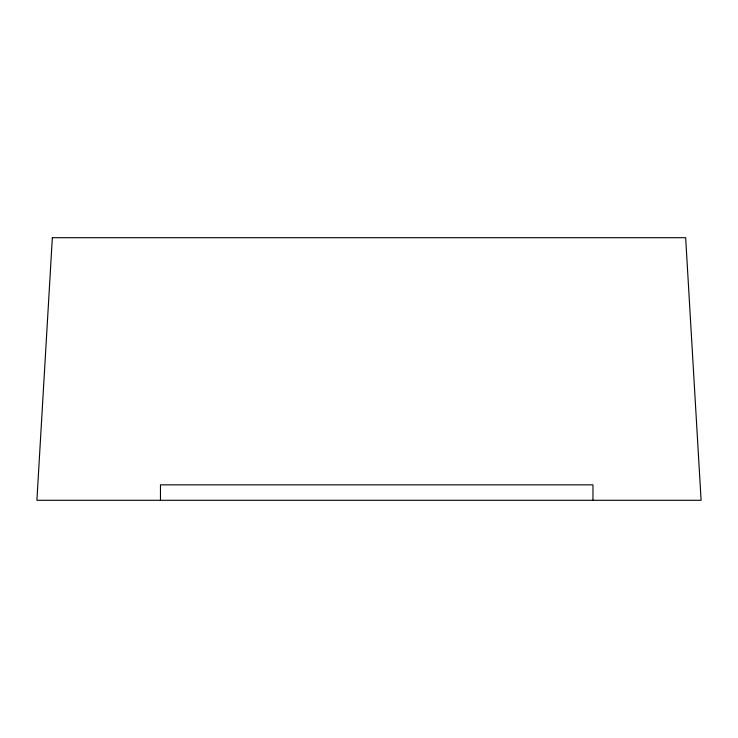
<?xml version="1.0" encoding="UTF-8"?>
<svg xmlns="http://www.w3.org/2000/svg" width="738" height="738" viewBox="0 0 738 738"><rect width="100%" height="100%" fill="white"/><g stroke="black" fill="none" stroke-linecap="round" stroke-linejoin="round"><path stroke-width="1.11" d="M592.974 500.299L592.974 484.848L160.469 484.848L160.469 500.299M52.343 237.701L36.9 500.299L701.1 500.299L685.657 237.701L52.343 237.701"/></g></svg>
